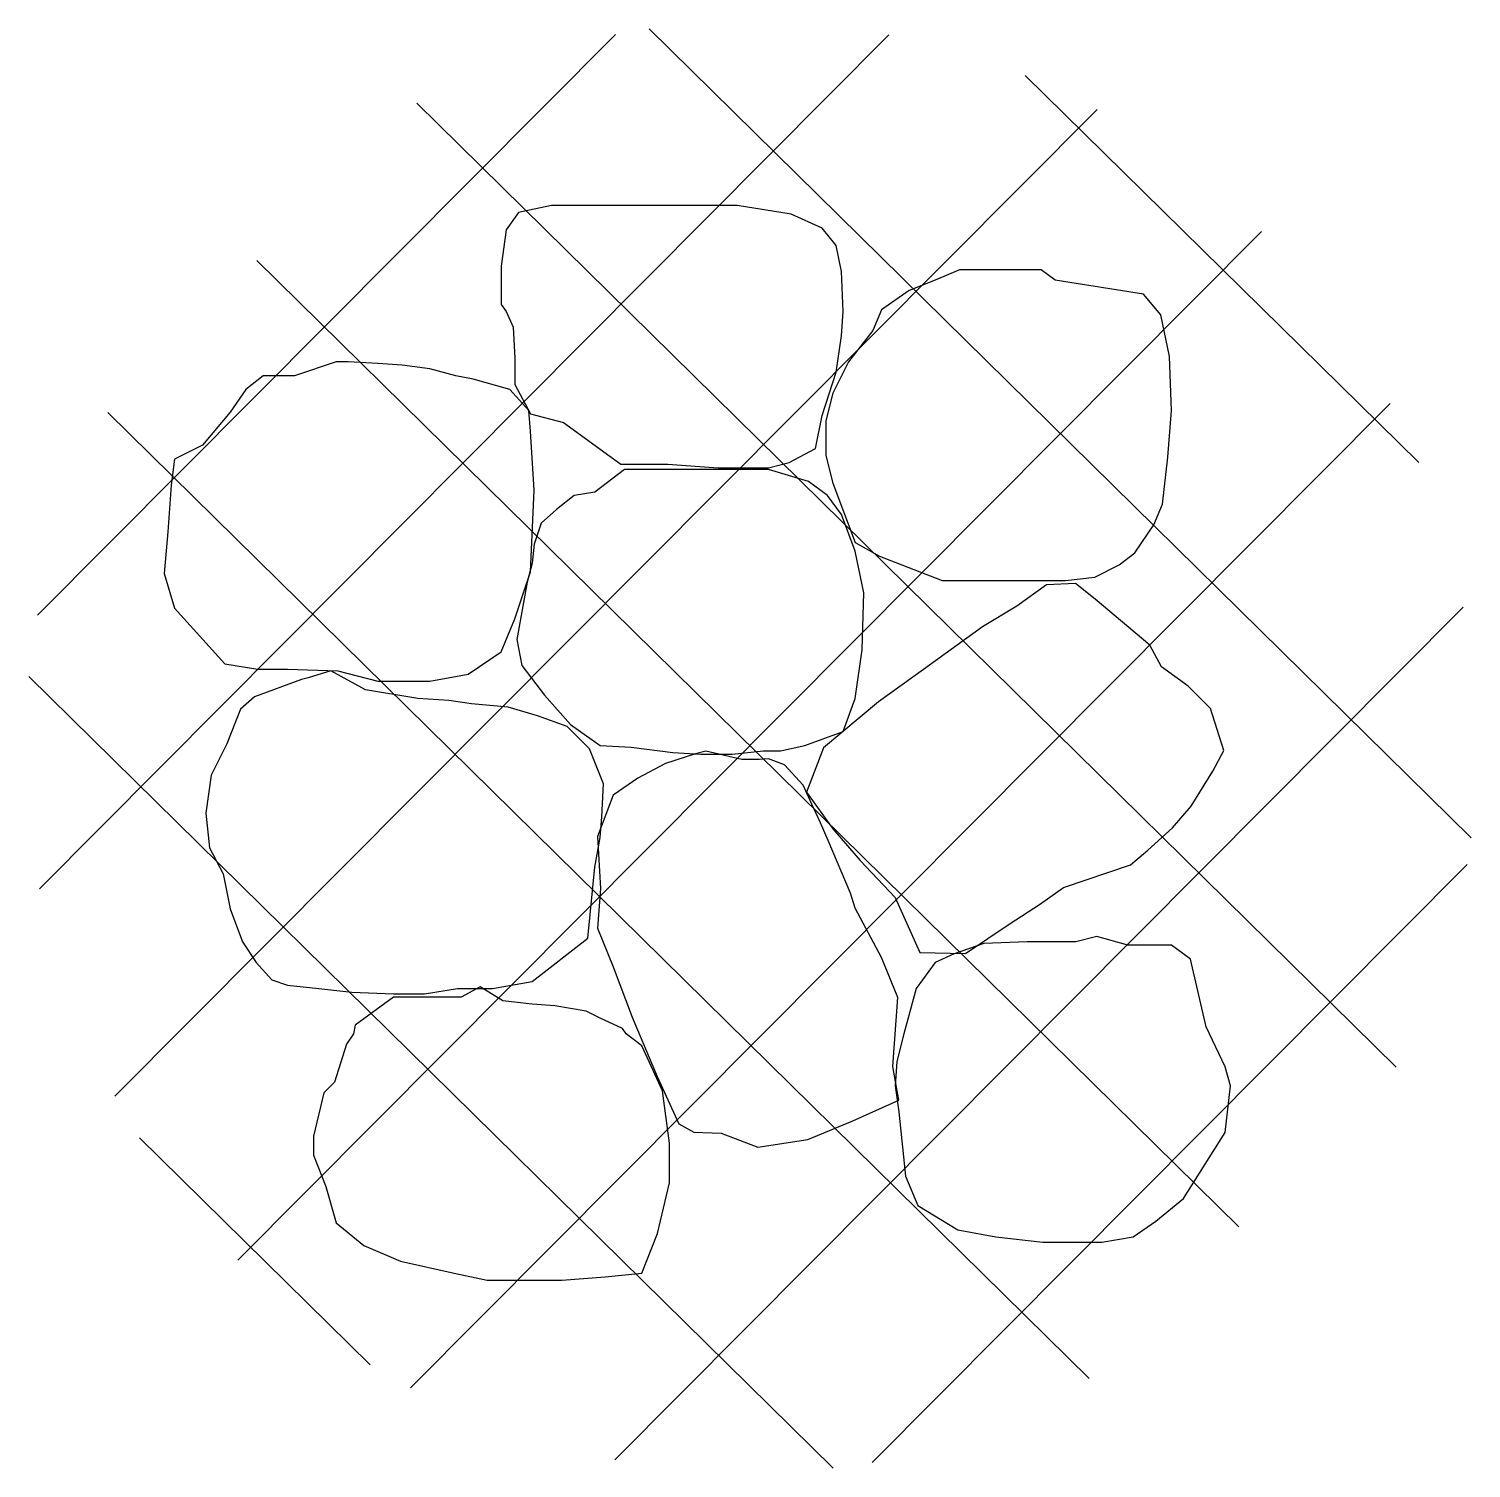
# Model space of a CAD drawing. Header units: metres. Extents: x -320 to 344, y -330 to 333.
import ezdxf

# ---------------------------------------------------------------- set-up
doc = ezdxf.new("R2010")
doc.units = ezdxf.units.M
doc.header["$MEASUREMENT"] = 0
doc.layers.add('DIM', color=2, linetype='CONTINUOUS')

msp = doc.modelspace()

# ---------------------------------------------------------------- linework, layer by layer
at = {"layer": 'DIM', "color": 1, "linetype": 'Continuous'}
for p, q in [((344.397487, -39.971606), (-34.299793, 332.831553)), ((-49.828482, 330.253709), (-316.09228, 62.617417)), ((76.189467, 330.059379), (-315.25005, -63.397867)), ((320.227606, 132.9396), (138.969253, 311.376811)), ((172.023546, 295.731778), (-280.430186, -159.054189)), ((309.844632, -145.548757), (-141.305829, 298.579907)), ((247.815293, 239.489462), (-223.798941, -234.555773)), ((237.341624, -219.167196), (-215.001014, 226.135089)), ((307.098806, 160.2332), (-144.238929, -293.431018)), ((168.485635, -289.082507), (-283.755099, 156.119461)), ((340.737098, 66.304678), (-50.138702, -326.585945)), ((50.434353, -330.400116), (-320.081671, 34.349121)), ((342.628303, -52.194369), (68.368502, -327.867879)), ((-162.80927, -282.785188), (-269.127808, -178.121413))]:
    msp.add_line(p, q, dxfattribs=at)
for points in [[(-102.525853, 205.804289), (-100.125853, 202.604289), (-96.925853, 195.404289), (-96.125853, 181.004289), (-96.125853, 169.004289), (-88.925853, 155.404289), (-73.725853, 151.404289), (-47.325853, 132.204289), (-36.925853, 132.204289), (-25.725853, 132.204289), (-2.525853, 130.604289), (12.674147, 130.604289), (20.674147, 130.604289), (30.274147, 133.004289), (42.274147, 139.404289), (45.474147, 154.604289), (51.874147, 174.604289), (54.274147, 191.404289), (55.074147, 202.604289), (54.274147, 221.004289), (51.874147, 233.004289), (45.474147, 241.004289), (31.074147, 247.404289), (6.274147, 251.404289), (-8.925853, 251.404289), (-35.325853, 251.404289), (-56.925853, 251.404289), (-79.325853, 251.404289), (-94.525853, 248.204289), (-100.125853, 240.204289), (-102.525853, 223.404289)], [(146.274147, 221.804289), (131.074147, 221.804289), (108.674147, 221.804289), (97.474147, 217.004289), (85.474147, 212.204289), (72.674147, 203.404289), (68.674147, 193.804289), (57.474147, 179.404289), (50.274147, 165.004289), (47.074147, 152.204289), (47.074147, 136.204289), (50.274147, 123.404289), (60.674147, 96.204289), (71.874147, 89.804289), (100.674147, 78.604289), (110.274147, 78.604289), (123.874147, 78.604289), (140.674147, 78.604289), (157.474147, 78.604289), (171.074147, 80.204289), (182.274147, 85.804289), (189.474147, 91.404289), (198.274147, 104.204289), (202.274147, 113.804289), (204.674147, 135.404289), (206.274147, 157.004289), (205.474147, 181.804289), (201.474147, 201.004289), (193.474147, 210.604289), (152.674147, 217.004289)], [(-197.725853, 173.004289), (-212.125853, 173.004289), (-220.125853, 166.604289), (-227.325853, 156.204289), (-240.125853, 141.004289), (-252.925853, 134.604289), (-254.525853, 122.604289), (-256.125853, 101.004289), (-257.725853, 81.804289), (-252.925853, 65.804289), (-229.725853, 40.204289), (-214.525853, 37.804289), (-200.925853, 37.804289), (-177.725853, 37.004289), (-159.325853, 32.204289), (-135.325853, 32.204289), (-117.725853, 35.404289), (-102.525853, 45.804289), (-96.125853, 61.004289), (-88.925853, 82.604289), (-87.325853, 120.204289), (-88.925853, 147.404289), (-89.725853, 157.004289), (-98.525853, 166.604289), (-115.325853, 171.404289), (-123.325853, 173.004289), (-135.325853, 176.204289), (-148.125853, 177.804289), (-159.325853, 178.604289), (-172.925853, 179.404289), (-178.525853, 179.404289)], [(-59.325853, 119.404289), (-68.925853, 117.804289), (-76.925853, 111.404289), (-84.125853, 105.004289), (-87.325853, 95.404289), (-88.125853, 86.604289), (-90.525853, 77.804289), (-95.325853, 51.404289), (-92.925853, 39.404289), (-82.525853, 25.804289), (-70.525853, 12.204289), (-56.925853, 2.604289), (-42.525853, 1.804289), (-23.325853, -0.595711), (-10.525853, -1.395711), (3.874147, -1.395711), (18.274147, 0.204289), (26.274147, 0.204289), (37.474147, 2.604289), (55.074147, 9.004289), (60.674147, 24.204289), (63.874147, 46.604289), (64.674147, 73.004289), (60.674147, 92.204289), (54.274147, 109.004289), (47.874147, 117.804289), (39.074147, 124.204289), (20.674147, 129.804289), (-3.325853, 129.804289), (-18.525853, 129.804289), (-33.725853, 129.804289), (-45.725853, 129.804289)], [(187.48903, -52.316853), (195.457423, -45.585976), (206.851621, -35.39911), (215.363314, -25.317885), (225.429447, -9.184908), (230.409692, 0.322834), (224.373031, 19.640151), (214.005065, 29.917567), (201.690276, 38.791459), (196.43838, 48.812317), (171.235319, 70.091549), (162.089777, 77.305359), (148.79403, 76.596051), (135.166267, 66.771385), (119.304939, 57.308918), (107.623999, 48.887775), (92.049413, 37.659585), (71.283297, 22.688665), (46.080236, 1.56035), (38.172209, -18.934116), (50.336082, -35.806584), (62.862155, -50.445488), (79.025316, -67.393415), (90.389331, -92.732302), (111.502554, -93.290693), (132.087569, -79.436555), (145.534233, -70.728671), (156.566232, -62.775369)], [(-180.925853, 37.004289), (-191.325853, 33.804289), (-194.525853, 33.004289), (-216.125853, 25.004289), (-222.525853, 19.404289), (-228.925853, 3.404289), (-236.125853, -10.995711), (-238.525853, -28.595711), (-236.925853, -44.595711), (-230.525853, -56.595711), (-227.325853, -72.595711), (-221.725853, -87.795711), (-215.325853, -97.395711), (-208.125853, -105.395711), (-200.925853, -107.795711), (-186.525853, -109.395711), (-171.325853, -110.995711), (-152.125853, -111.795711), (-137.725853, -111.795711), (-122.525853, -109.395711), (-106.525853, -109.395711), (-88.125853, -106.195711), (-62.525853, -86.195711), (-59.325853, -53.395711), (-56.925853, -39.795711), (-56.125853, -30.195711), (-55.325853, -14.995711), (-61.725853, 1.004289), (-72.125853, 11.404289), (-85.725853, 16.204289), (-99.325853, 20.204289), (-116.125853, 21.804289), (-126.525853, 23.404289), (-140.925853, 24.204289), (-164.925853, 28.204289)], [(60.681015, -72.374407), (58.429927, -65.488726), (48.233822, -41.124009), (44.592356, -33.112784), (40.619848, -24.373265), (36.64734, -15.633747), (28.040239, -6.364561), (20.62489, -3.583806), (16.321339, -3.782431), (8.442531, -3.848639), (-8.242004, -0.008548), (-12.942805, -1.266509), (-26.714167, -5.768685), (-39.492402, -12.455741), (-50.880259, -20.26834), (-58.030774, -39.33638), (-56.772813, -63.370055), (-58.163191, -81.577385), (-50.946467, -99.387463), (-42.140741, -122.626637), (-30.620467, -149.904527), (-20.689196, -171.753322), (-13.671098, -175.593413), (-1.157697, -176.056873), (15.791671, -182.412886), (38.832219, -178.970045), (59.555471, -170.429153), (80.675973, -160.828924), (78.027634, -145.336142), (80.278722, -113.556076), (72.730957, -95.017704)], [(171.874147, -85.395711), (162.274147, -87.795711), (139.874147, -87.795711), (119.874147, -88.595711), (106.274147, -93.395711), (97.474147, -97.395711), (88.674147, -109.395711), (83.074147, -130.195711), (79.874147, -142.995711), (79.074147, -154.195711), (80.674147, -166.195711), (83.874147, -195.795711), (89.474147, -209.395711), (107.874147, -220.595711), (125.474147, -223.795711), (147.074147, -226.195711), (174.274147, -226.195711), (188.674147, -223.795711), (199.074147, -216.595711), (211.874147, -206.195711), (231.074147, -175.795711), (233.474147, -154.195711), (231.074147, -145.395711), (222.274147, -126.995711), (215.074147, -95.795711), (206.274147, -89.395711), (186.274147, -89.395711)], [(-112.125853, -108.595711), (-120.925853, -113.395711), (-139.325853, -113.395711), (-152.125853, -113.395711), (-169.725853, -126.195711), (-170.525853, -130.195711), (-173.725853, -134.995711), (-179.325853, -152.595711), (-184.125853, -157.395711), (-188.925853, -177.395711), (-188.925853, -186.195711), (-183.325853, -200.595711), (-178.525853, -217.395711), (-165.725853, -227.795711), (-148.925853, -234.995711), (-124.125853, -240.595711), (-108.925853, -243.795711), (-93.725853, -243.795711), (-74.525853, -243.795711), (-54.525853, -242.195711), (-37.725853, -240.595711), (-30.525853, -222.195711), (-24.925853, -198.995711), (-24.925853, -180.595711), (-28.125853, -156.595711), (-37.725853, -135.795711), (-44.925853, -130.195711), (-46.525853, -127.795711), (-56.925853, -122.995711), (-63.325853, -119.795711), (-77.725853, -117.395711), (-88.125853, -116.595711), (-101.725853, -114.995711)]]:
    msp.add_lwpolyline(points, close=True, dxfattribs=at)

doc.saveas('drawing.dxf')
